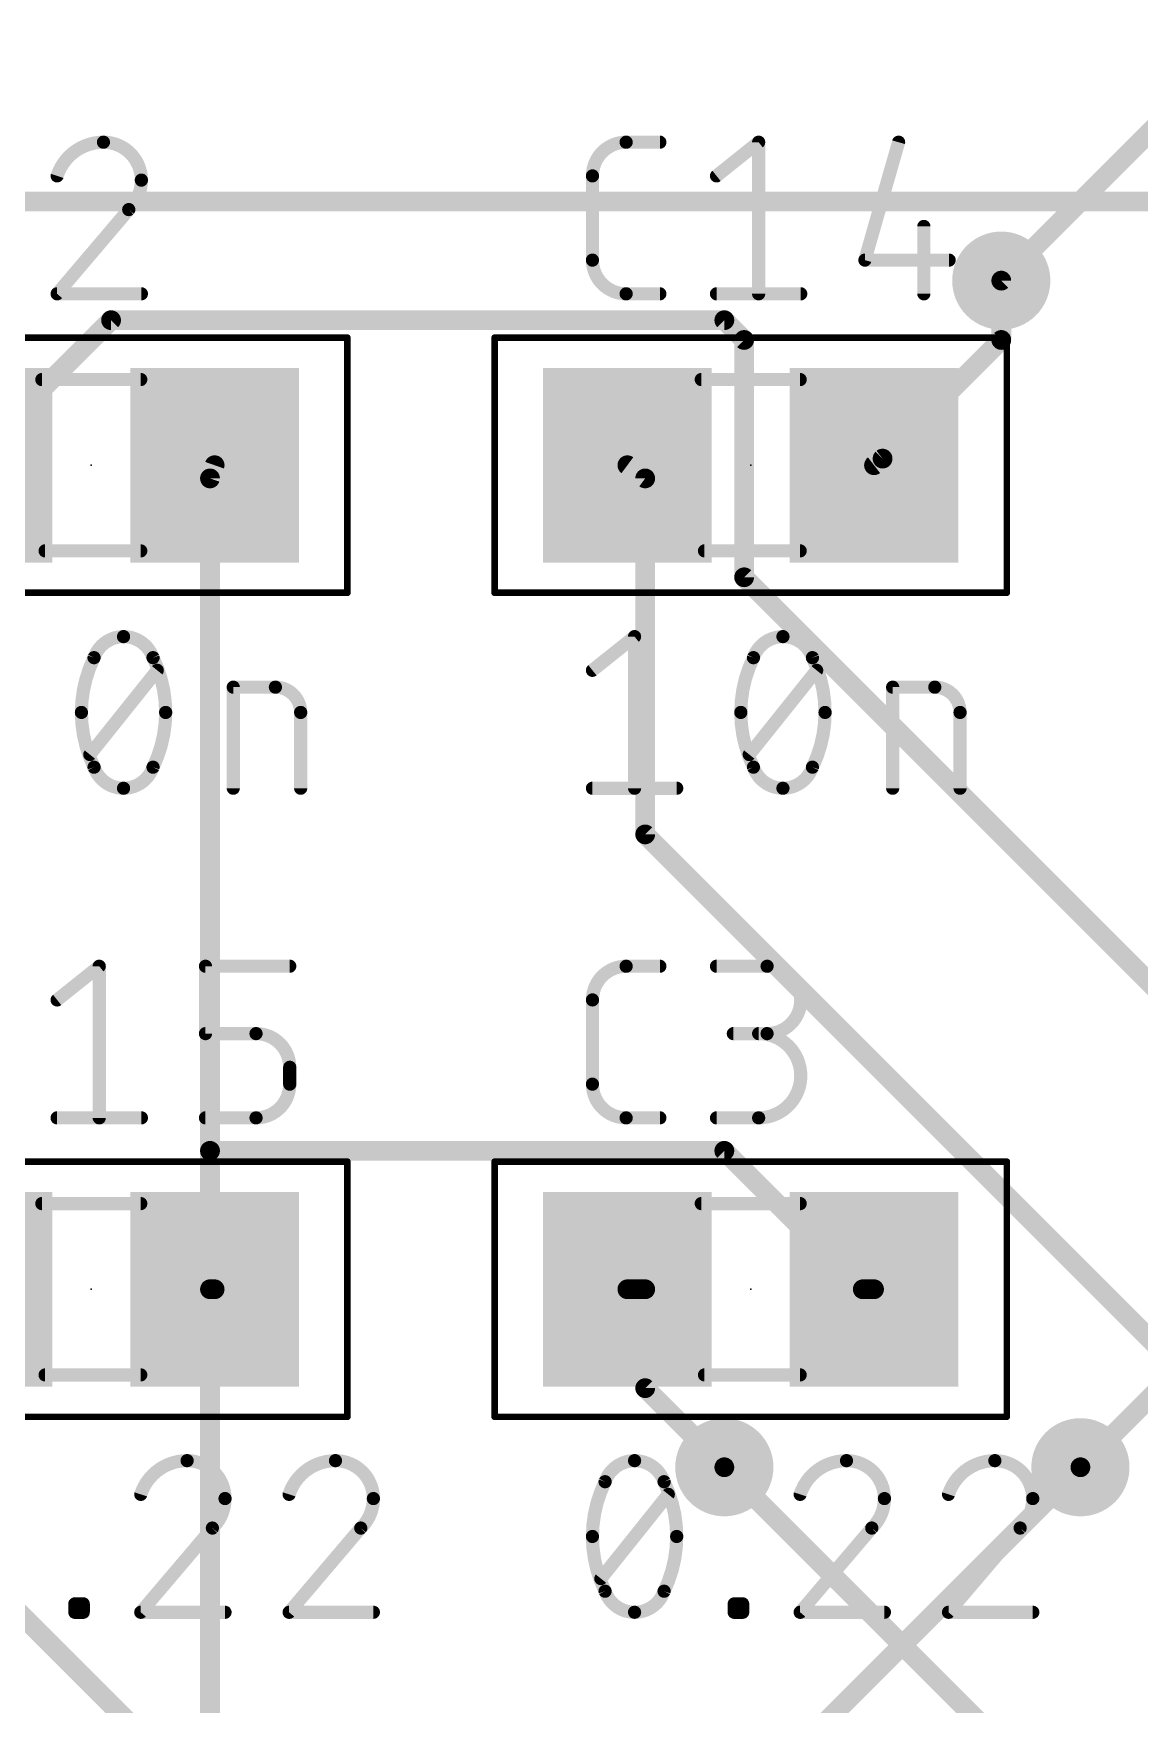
# Model space of a CAD drawing. Extents: x 0 to 100, y 0 to 80.
# Drawn here: x 33.84 to 42.37, y 50.14 to 63.02 of the extents above; entities that cross this region are included whole.
import ezdxf

# ---------------------------------------------------------------- set-up
doc = ezdxf.new("R2010")
doc.units = 0
for name, color, linetype in [('1', 22, 'CONTINUOUS'), ('16', 175, 'CONTINUOUS'), ('18', 82, 'CONTINUOUS'), ('23', 7, 'CONTINUOUS'), ('25', 253, 'CONTINUOUS'), ('27', 253, 'CONTINUOUS'), ('39', 22, 'CONTINUOUS'), ('51', 253, 'CONTINUOUS')]:
    doc.layers.add(name, color=color, linetype=linetype)

# ---------------------------------------------------------------- blocks, each defined once
blk = doc.blocks.new('RECT')
blk.add_solid([(-0.5, -0.5), (0.5, -0.5), (-0.5, 0.5), (0.5, 0.5)])
blk = doc.blocks.new('ROUNDV')
at = {"const_width": 0.5}
blk.add_lwpolyline([(0, -0.25, 1), (0, 0.25, 1), (0, -0.25)], format="xyb", dxfattribs=at)

msp = doc.modelspace()

# ---------------------------------------------------------------- linework, layer by layer
at = {"layer": '1', "const_width": 0.1524}
for points in [[(33.528, 61.722), (43.2816, 61.722)], [(41.3004, 60.6552), (41.3004, 61.1124)], [(33.3756, 59.7408), (34.4424, 60.8076)], [(34.4424, 60.8076), (39.1668, 60.8076)], [(39.1668, 60.8076), (39.3192, 60.6552)], [(39.3192, 60.6552), (39.3192, 58.8264)], [(40.386, 59.7408), (41.3004, 60.6552)], [(35.2044, 59.5884), (35.24, 59.69)], [(38.5572, 59.5884), (38.42, 59.69)], [(40.386, 59.7408), (40.32, 59.69)], [(35.2044, 59.5884), (35.2044, 54.4068)], [(38.5572, 56.8452), (38.5572, 59.5884)], [(39.3192, 58.8264), (42.9768, 55.1688)], [(42.5196, 52.8828), (38.5572, 56.8452)], [(35.2044, 54.4068), (35.2044, 53.34)], [(35.2044, 54.4068), (39.1668, 54.4068)], [(39.1668, 54.4068), (40.2336, 53.34)], [(35.2044, 44.3484), (35.2044, 53.34)], [(35.2044, 53.34), (35.24, 53.34)], [(38.5572, 53.34), (38.42, 53.34)], [(38.5572, 52.578), (38.5572, 53.34)], [(40.2336, 53.34), (40.32, 53.34)], [(39.1668, 51.9684), (38.5572, 52.578)], [(41.91, 51.9684), (37.7952, 47.8536)]]:
    msp.add_lwpolyline(points, dxfattribs=at)
at = {"layer": '1', "const_width": 0.0762}
for points in [[(41.3385, 61.1124, 1), (41.2623, 61.1124)], [(34.4424, 60.8457, 1), (34.4424, 60.7695)], [(34.4693, 60.7807, 1), (34.4155, 60.8345)], [(39.1937, 60.8345, 1), (39.1399, 60.7807)], [(39.1668, 60.7695, 1), (39.1668, 60.8457)], [(39.3573, 60.6552, 1), (39.2811, 60.6552)], [(39.2923, 60.6283, 1), (39.3461, 60.6821)], [(41.2623, 60.6552, 1), (41.3385, 60.6552)], [(41.3273, 60.6283, 1), (41.2735, 60.6821)], [(35.276, 59.6774, 1), (35.204, 59.7026)], [(38.4427, 59.7206, 1), (38.3973, 59.6594)], [(40.2968, 59.7202, 1), (40.3432, 59.6598)], [(40.3591, 59.7677, 1), (40.4129, 59.7139)], [(40.4092, 59.7106, 1), (40.3628, 59.771)], [(35.2425, 59.5884, 1), (35.1663, 59.5884)], [(35.1684, 59.601, 1), (35.2404, 59.5758)], [(38.5953, 59.5884, 1), (38.5191, 59.5884)], [(38.5345, 59.5578, 1), (38.5799, 59.619)], [(39.2811, 58.8264, 1), (39.3573, 58.8264)], [(39.3461, 58.8533, 1), (39.2923, 58.7995)], [(38.5841, 56.8721, 1), (38.5303, 56.8183)], [(38.5191, 56.8452, 1), (38.5953, 56.8452)], [(35.2425, 54.4068, 1), (35.1663, 54.4068)], [(35.2044, 54.4449, 1), (35.2044, 54.3687)], [(39.1937, 54.4337, 1), (39.1399, 54.3799)], [(39.1668, 54.3687, 1), (39.1668, 54.4449)], [(35.1663, 54.4068, 1), (35.2425, 54.4068)], [(35.2425, 53.34, 1), (35.1663, 53.34)], [(35.2044, 53.3781, 1), (35.2044, 53.3019)], [(35.1663, 53.34, 1), (35.2425, 53.34)], [(35.24, 53.3019, 1), (35.24, 53.3781)], [(38.42, 53.3781, 1), (38.42, 53.3019)], [(38.5953, 53.34, 1), (38.5191, 53.34)], [(38.5572, 53.3019, 1), (38.5572, 53.3781)], [(40.2336, 53.3781, 1), (40.2336, 53.3019)], [(40.2067, 53.3131, 1), (40.2605, 53.3669)], [(40.32, 53.3019, 1), (40.32, 53.3781)], [(38.5191, 52.578, 1), (38.5953, 52.578)], [(38.5841, 52.6049, 1), (38.5303, 52.5511)], [(39.1399, 51.9415, 1), (39.1937, 51.9953)], [(41.9369, 51.9415, 1), (41.8831, 51.9953)]]:
    msp.add_lwpolyline(points, format="xyb", dxfattribs=at)
at = {"layer": '16', "const_width": 0.1524}
for points in [[(41.3004, 61.1124), (43.1292, 62.9412)], [(48.3108, 58.3692), (41.91, 51.9684)], [(45.8724, 45.2628), (39.1668, 51.9684)], [(33.2232, 51.3588), (41.4528, 43.1292)]]:
    msp.add_lwpolyline(points, dxfattribs=at)
at = {"layer": '16', "const_width": 0.0762}
for points in [[(41.2735, 61.1393, 1), (41.3273, 61.0855)], [(39.1937, 51.9953, 1), (39.1399, 51.9415)], [(41.8831, 51.9953, 1), (41.9369, 51.9415)]]:
    msp.add_lwpolyline(points, format="xyb", dxfattribs=at)
at = {"layer": '23'}
for p in [(34.29, 59.69), (39.37, 59.69), (34.29, 53.34), (39.37, 53.34)]:
    msp.add_point(p, dxfattribs=at)
at = {"layer": '25'}
for points, const_width in [([(34.3836, 62.1792, 0.3252), (34.0266, 61.9196)], 0.1016), ([(34.6757, 61.8871, 0.4142), (34.3836, 62.1792)], 0.1016), ([(34.3836, 62.2046, 1), (34.3836, 62.1538)], 0.0508), ([(34.3836, 62.1538, 1), (34.3836, 62.2046)], 0.0508), ([(38.4104, 62.1792, 0.4142), (38.1508, 61.9196)], 0.1016), ([(38.4104, 62.2046, 1), (38.4104, 62.1538)], 0.0508), ([(38.4104, 62.1538, 1), (38.4104, 62.2046)], 0.0508), ([(38.6701, 62.1538, 1), (38.6701, 62.2046)], 0.0508), ([(39.4566, 62.1792, 1), (39.4058, 62.1792)], 0.0508), ([(39.447, 62.1594, 1), (39.4153, 62.199)], 0.0508), ([(40.5337, 62.1722, 1), (40.4848, 62.1862)], 0.0508), ([(34.0025, 61.9274, 1), (34.0508, 61.9117)], 0.0508), ([(38.1762, 61.9196, 1), (38.1254, 61.9196)], 0.0508), ([(38.1254, 61.9196, 1), (38.1762, 61.9196)], 0.0508), ([(39.0908, 61.9394, 1), (39.1225, 61.8997)], 0.0508), ([(34.5784, 61.6599, 0.2053), (34.6757, 61.8871)], 0.1016), ([(34.7011, 61.8871, 1), (34.6503, 61.8871)], 0.0508), ([(34.6503, 61.8871, 1), (34.7011, 61.8871)], 0.0508), ([(34.5608, 61.6783, 1), (34.5959, 61.6415)], 0.0508), ([(34.5977, 61.6435, 1), (34.559, 61.6764)], 0.0508), ([(40.7294, 61.5301, 1), (40.6786, 61.5301)], 0.0508), ([(38.1508, 61.2704, 0.4142), (38.4104, 61.0108)], 0.1016), ([(38.1762, 61.2704, 1), (38.1254, 61.2704)], 0.0508), ([(40.2496, 61.2958, 1), (40.2496, 61.245)], 0.0508), ([(40.2252, 61.2774, 1), (40.274, 61.2635)], 0.0508), ([(40.8987, 61.245, 1), (40.8987, 61.2958)], 0.0508), ([(38.1254, 61.2704, 1), (38.1762, 61.2704)], 0.0508), ([(34.0266, 61.0362, 1), (34.0266, 60.9854)], 0.0508), ([(34.0073, 61.0273, 1), (34.046, 60.9943)], 0.0508), ([(34.6757, 60.9854, 1), (34.6757, 61.0362)], 0.0508), ([(38.4104, 61.0362, 1), (38.4104, 60.9854)], 0.0508), ([(38.4104, 60.9854, 1), (38.4104, 61.0362)], 0.0508), ([(38.6701, 60.9854, 1), (38.6701, 61.0362)], 0.0508), ([(39.1066, 61.0362, 1), (39.1066, 60.9854)], 0.0508), ([(39.7557, 60.9854, 1), (39.7557, 61.0362)], 0.0508), ([(39.4058, 61.0108, 1), (39.4566, 61.0108)], 0.0508), ([(40.6786, 61.0108, 1), (40.7294, 61.0108)], 0.0508), ([(34.3766, 55.8292, 1), (34.3258, 55.8292)], 0.0508), ([(34.367, 55.8094, 1), (34.3353, 55.849)], 0.0508), ([(35.195, 55.8292, 1), (35.1442, 55.8292)], 0.0508), ([(35.1696, 55.8546, 1), (35.1696, 55.8038)], 0.0508), ([(35.8187, 55.8038, 1), (35.8187, 55.8546)], 0.0508), ([(38.4104, 55.8292, 0.4142), (38.1508, 55.5696)], 0.1016), ([(38.4104, 55.8546, 1), (38.4104, 55.8038)], 0.0508), ([(38.4104, 55.8038, 1), (38.4104, 55.8546)], 0.0508), ([(38.6701, 55.8038, 1), (38.6701, 55.8546)], 0.0508), ([(39.1066, 55.8546, 1), (39.1066, 55.8038)], 0.0508), ([(39.4961, 55.3099, 1), (39.4961, 55.8292)], 0.1016), ([(39.4961, 55.8546, 1), (39.4961, 55.8038)], 0.0508), ([(39.4961, 55.8038, 1), (39.4961, 55.8546)], 0.0508), ([(34.0108, 55.5894, 1), (34.0425, 55.5497)], 0.0508), ([(38.1762, 55.5696, 1), (38.1254, 55.5696)], 0.0508), ([(38.1254, 55.5696, 1), (38.1762, 55.5696)], 0.0508), ([(35.1696, 55.3353, 1), (35.1696, 55.2845)], 0.0508), ([(35.1442, 55.3099, 1), (35.195, 55.3099)], 0.0508), ([(35.8187, 55.0503, 0.4142), (35.5591, 55.3099)], 0.1016), ([(35.5591, 55.3353, 1), (35.5591, 55.2845)], 0.0508), ([(35.5591, 55.2845, 1), (35.5591, 55.3353)], 0.0508), ([(39.2364, 55.3353, 1), (39.2364, 55.2845)], 0.0508), ([(39.4312, 54.6608, 1), (39.4312, 55.3099)], 0.1016), ([(39.4312, 55.3353, 1), (39.4312, 55.2845)], 0.0508), ([(39.4961, 55.3353, 1), (39.4961, 55.2845)], 0.0508), ([(39.4961, 55.2845, 1), (39.4961, 55.3353)], 0.0508), ([(35.8441, 55.0503, 1), (35.7933, 55.0503)], 0.0508), ([(35.7933, 55.0503, 1), (35.8441, 55.0503)], 0.0508), ([(35.5591, 54.6608, 0.4142), (35.8187, 54.9204)], 0.1016), ([(35.8441, 54.9204, 1), (35.7933, 54.9204)], 0.0508), ([(35.7933, 54.9204, 1), (35.8441, 54.9204)], 0.0508), ([(38.1508, 54.9204, 0.4142), (38.4104, 54.6608)], 0.1016), ([(38.1762, 54.9204, 1), (38.1254, 54.9204)], 0.0508), ([(38.1254, 54.9204, 1), (38.1762, 54.9204)], 0.0508), ([(34.0266, 54.6862, 1), (34.0266, 54.6354)], 0.0508), ([(34.3258, 54.6608, 1), (34.3766, 54.6608)], 0.0508), ([(34.6757, 54.6354, 1), (34.6757, 54.6862)], 0.0508), ([(35.1696, 54.6862, 1), (35.1696, 54.6354)], 0.0508), ([(35.5591, 54.6862, 1), (35.5591, 54.6354)], 0.0508), ([(35.5591, 54.6354, 1), (35.5591, 54.6862)], 0.0508), ([(38.4104, 54.6862, 1), (38.4104, 54.6354)], 0.0508), ([(38.4104, 54.6354, 1), (38.4104, 54.6862)], 0.0508), ([(38.6701, 54.6354, 1), (38.6701, 54.6862)], 0.0508), ([(39.1066, 54.6862, 1), (39.1066, 54.6354)], 0.0508), ([(39.4312, 54.6862, 1), (39.4312, 54.6354)], 0.0508), ([(39.4312, 54.6354, 1), (39.4312, 54.6862)], 0.0508)]:
    msp.add_lwpolyline(points, format="xyb", dxfattribs=dict(at, const_width=const_width))
at = {"layer": '25', "const_width": 0.1016}
for points in [[(38.4104, 62.1792), (38.6701, 62.1792)], [(39.1066, 61.9196), (39.4312, 62.1792)], [(39.4312, 62.1792), (39.4312, 61.0108)], [(40.5093, 62.1792), (40.2496, 61.2704)], [(38.1508, 61.2704), (38.1508, 61.9196)], [(34.5784, 61.6599), (34.0266, 61.0108)], [(40.704, 61.5301), (40.704, 61.0108)], [(40.2496, 61.2704), (40.8987, 61.2704)], [(34.0266, 61.0108), (34.6757, 61.0108)], [(38.6701, 61.0108), (38.4104, 61.0108)], [(39.1066, 61.0108), (39.7557, 61.0108)], [(34.0266, 55.5696), (34.3512, 55.8292)], [(34.3512, 55.8292), (34.3512, 54.6608)], [(35.1696, 55.3099), (35.1696, 55.8292)], [(35.1696, 55.8292), (35.8187, 55.8292)], [(38.4104, 55.8292), (38.6701, 55.8292)], [(39.1066, 55.8292), (39.4961, 55.8292)], [(38.1508, 54.9204), (38.1508, 55.5696)], [(35.5591, 55.3099), (35.1696, 55.3099)], [(39.4961, 55.3099), (39.2364, 55.3099)], [(35.8187, 54.9204), (35.8187, 55.0503)], [(34.0266, 54.6608), (34.6757, 54.6608)], [(35.1696, 54.6608), (35.5591, 54.6608)], [(38.6701, 54.6608), (38.4104, 54.6608)], [(39.1066, 54.6608), (39.4312, 54.6608)]]:
    msp.add_lwpolyline(points, dxfattribs=at)
at = {"layer": '27'}
for points, const_width in [([(34.5384, 58.3692, 0.3205), (34.3112, 58.2069)], 0.1016), ([(34.5383, 58.3946, 1), (34.5384, 58.3438)], 0.0508), ([(34.7655, 58.2069, 0.3205), (34.5384, 58.3692)], 0.1016), ([(34.5383, 58.3438, 1), (34.5384, 58.3946)], 0.0508), ([(38.5008, 58.3692, 1), (38.45, 58.3692)], 0.0508), ([(38.4912, 58.3494, 1), (38.4595, 58.389)], 0.0508), ([(39.6183, 58.3692, 0.3205), (39.3912, 58.2069)], 0.1016), ([(39.8455, 58.2069, 0.3205), (39.6183, 58.3692)], 0.1016), ([(39.6183, 58.3946, 1), (39.6184, 58.3438)], 0.0508), ([(39.6183, 58.3438, 1), (39.6184, 58.3946)], 0.0508), ([(34.3112, 58.2069, 0.1139), (34.2138, 57.785)], 0.1016), ([(34.2871, 58.2152, 1), (34.3352, 58.1987)], 0.0508), ([(34.334, 58.1958, 1), (34.2883, 58.2181)], 0.0508), ([(34.7884, 58.2181, 1), (34.7427, 58.1958)], 0.0508), ([(34.8629, 57.785, 0.1139), (34.7655, 58.2069)], 0.1016), ([(34.7415, 58.1987, 1), (34.7896, 58.2152)], 0.0508), ([(39.3912, 58.2069, 0.1139), (39.2938, 57.785)], 0.1016), ([(39.3671, 58.2152, 1), (39.4152, 58.1987)], 0.0508), ([(39.414, 58.1958, 1), (39.3683, 58.2181)], 0.0508), ([(39.8684, 58.2181, 1), (39.8227, 58.1958)], 0.0508), ([(39.9429, 57.785, 0.1139), (39.8455, 58.2069)], 0.1016), ([(39.8215, 58.1987, 1), (39.8696, 58.2152)], 0.0508), ([(34.8178, 58.0937, 1), (34.7782, 58.1254)], 0.0508), ([(38.1349, 58.1294, 1), (38.1667, 58.0897)], 0.0508), ([(39.8978, 58.0937, 1), (39.8582, 58.1254)], 0.0508), ([(35.409, 57.9797, 1), (35.3582, 57.9797)], 0.0508), ([(35.3836, 58.0051, 1), (35.3836, 57.9543)], 0.0508), ([(35.9029, 57.785, 0.4142), (35.7082, 57.9797)], 0.1016), ([(35.7082, 58.0051, 1), (35.7082, 57.9543)], 0.0508), ([(35.7082, 57.9543, 1), (35.7082, 58.0051)], 0.0508), ([(40.489, 57.9797, 1), (40.4382, 57.9797)], 0.0508), ([(40.4636, 58.0051, 1), (40.4636, 57.9543)], 0.0508), ([(40.9829, 57.785, 0.4142), (40.7882, 57.9797)], 0.1016), ([(40.7882, 58.0051, 1), (40.7882, 57.9543)], 0.0508), ([(40.7882, 57.9543, 1), (40.7882, 58.0051)], 0.0508), ([(34.2138, 57.785, 0.1139), (34.3112, 57.3631)], 0.1016), ([(34.2392, 57.785, 1), (34.1884, 57.785)], 0.0508), ([(34.7655, 57.3631, 0.1139), (34.8629, 57.785)], 0.1016), ([(34.8883, 57.785, 1), (34.8375, 57.785)], 0.0508), ([(35.9283, 57.785, 1), (35.8775, 57.785)], 0.0508), ([(39.2938, 57.785, 0.1139), (39.3912, 57.3631)], 0.1016), ([(39.3192, 57.785, 1), (39.2684, 57.785)], 0.0508), ([(39.8455, 57.3631, 0.1139), (39.9429, 57.785)], 0.1016), ([(39.9683, 57.785, 1), (39.9175, 57.785)], 0.0508), ([(41.0083, 57.785, 1), (40.9575, 57.785)], 0.0508), ([(34.1884, 57.785, 1), (34.2392, 57.785)], 0.0508), ([(34.8375, 57.785, 1), (34.8883, 57.785)], 0.0508), ([(35.8775, 57.785, 1), (35.9283, 57.785)], 0.0508), ([(39.2684, 57.785, 1), (39.3192, 57.785)], 0.0508), ([(39.9175, 57.785, 1), (39.9683, 57.785)], 0.0508), ([(40.9575, 57.785, 1), (41.0083, 57.785)], 0.0508), ([(34.2589, 57.4763, 1), (34.2985, 57.4446)], 0.0508), ([(39.3389, 57.4763, 1), (39.3785, 57.4446)], 0.0508), ([(34.3352, 57.3713, 1), (34.2871, 57.3548)], 0.0508), ([(34.3112, 57.3631, 0.3205), (34.5384, 57.2008)], 0.1016), ([(34.2883, 57.3519, 1), (34.334, 57.3742)], 0.0508), ([(34.5384, 57.2008, 0.3205), (34.7655, 57.3631)], 0.1016), ([(34.7427, 57.3742, 1), (34.7884, 57.3519)], 0.0508), ([(34.7896, 57.3548, 1), (34.7415, 57.3713)], 0.0508), ([(39.4152, 57.3713, 1), (39.3671, 57.3548)], 0.0508), ([(39.3912, 57.3631, 0.3205), (39.6183, 57.2008)], 0.1016), ([(39.3683, 57.3519, 1), (39.414, 57.3742)], 0.0508), ([(39.6183, 57.2008, 0.3205), (39.8455, 57.3631)], 0.1016), ([(39.8227, 57.3742, 1), (39.8684, 57.3519)], 0.0508), ([(39.8696, 57.3548, 1), (39.8215, 57.3713)], 0.0508), ([(34.5383, 57.2262, 1), (34.5384, 57.1754)], 0.0508), ([(34.5383, 57.1754, 1), (34.5384, 57.2262)], 0.0508), ([(35.3582, 57.2008, 1), (35.409, 57.2008)], 0.0508), ([(35.8775, 57.2008, 1), (35.9283, 57.2008)], 0.0508), ([(38.1508, 57.2262, 1), (38.1508, 57.1754)], 0.0508), ([(38.45, 57.2008, 1), (38.5008, 57.2008)], 0.0508), ([(38.7999, 57.1754, 1), (38.7999, 57.2262)], 0.0508), ([(39.6183, 57.2262, 1), (39.6184, 57.1754)], 0.0508), ([(39.6183, 57.1754, 1), (39.6184, 57.2262)], 0.0508), ([(40.4382, 57.2008, 1), (40.489, 57.2008)], 0.0508), ([(40.9575, 57.2008, 1), (41.0083, 57.2008)], 0.0508), ([(35.028, 52.0192, 0.3252), (34.671, 51.7596)], 0.1016), ([(35.3201, 51.7271, 0.4142), (35.028, 52.0192)], 0.1016), ([(35.028, 52.0446, 1), (35.028, 51.9938)], 0.0508), ([(35.028, 51.9938, 1), (35.028, 52.0446)], 0.0508), ([(36.171, 52.0192, 0.3252), (35.814, 51.7596)], 0.1016), ([(36.4631, 51.7271, 0.4142), (36.171, 52.0192)], 0.1016), ([(36.171, 52.0446, 1), (36.171, 51.9938)], 0.0508), ([(36.171, 51.9938, 1), (36.171, 52.0446)], 0.0508), ([(38.4754, 52.0192, 0.3205), (38.2482, 51.8569)], 0.1016), ([(38.7025, 51.8569, 0.3205), (38.4754, 52.0192)], 0.1016), ([(38.4754, 52.0446, 1), (38.4754, 51.9938)], 0.0508), ([(38.4754, 51.9938, 1), (38.4754, 52.0446)], 0.0508), ([(40.108, 52.0192, 0.3252), (39.751, 51.7596)], 0.1016), ([(40.4001, 51.7271, 0.4142), (40.108, 52.0192)], 0.1016), ([(40.108, 52.0446, 1), (40.108, 51.9938)], 0.0508), ([(40.108, 51.9938, 1), (40.108, 52.0446)], 0.0508), ([(41.251, 52.0192, 0.3252), (40.894, 51.7596)], 0.1016), ([(41.5431, 51.7271, 0.4142), (41.251, 52.0192)], 0.1016), ([(41.251, 52.0446, 1), (41.251, 51.9938)], 0.0508), ([(41.251, 51.9938, 1), (41.251, 52.0446)], 0.0508), ([(38.2482, 51.8569, 0.1139), (38.1508, 51.435)], 0.1016), ([(38.271, 51.8458, 1), (38.2253, 51.8681)], 0.0508), ([(38.7254, 51.8681, 1), (38.6797, 51.8458)], 0.0508), ([(38.7999, 51.435, 0.1139), (38.7025, 51.8569)], 0.1016), ([(34.6468, 51.7674, 1), (34.6952, 51.7517)], 0.0508), ([(35.2227, 51.4999, 0.2053), (35.3201, 51.7271)], 0.1016), ([(35.3455, 51.7271, 1), (35.2947, 51.7271)], 0.0508), ([(35.7898, 51.7674, 1), (35.8382, 51.7517)], 0.0508), ([(36.3657, 51.4999, 0.2053), (36.4631, 51.7271)], 0.1016), ([(36.4885, 51.7271, 1), (36.4377, 51.7271)], 0.0508), ([(38.2241, 51.8652, 1), (38.2722, 51.8487)], 0.0508), ([(38.6785, 51.8487, 1), (38.7266, 51.8652)], 0.0508), ([(38.7548, 51.7437, 1), (38.7152, 51.7754)], 0.0508), ([(39.7268, 51.7674, 1), (39.7752, 51.7517)], 0.0508), ([(40.3027, 51.4999, 0.2053), (40.4001, 51.7271)], 0.1016), ([(40.4255, 51.7271, 1), (40.3747, 51.7271)], 0.0508), ([(40.8698, 51.7674, 1), (40.9182, 51.7517)], 0.0508), ([(41.4457, 51.4999, 0.2053), (41.5431, 51.7271)], 0.1016), ([(41.5685, 51.7271, 1), (41.5177, 51.7271)], 0.0508), ([(35.2947, 51.7271, 1), (35.3455, 51.7271)], 0.0508), ([(36.4377, 51.7271, 1), (36.4885, 51.7271)], 0.0508), ([(40.3747, 51.7271, 1), (40.4255, 51.7271)], 0.0508), ([(41.5177, 51.7271, 1), (41.5685, 51.7271)], 0.0508), ([(35.2052, 51.5183, 1), (35.2403, 51.4815)], 0.0508), ([(35.2421, 51.4835, 1), (35.2034, 51.5164)], 0.0508), ([(36.3482, 51.5183, 1), (36.3833, 51.4815)], 0.0508), ([(36.3851, 51.4835, 1), (36.3464, 51.5164)], 0.0508), ([(40.2852, 51.5183, 1), (40.3203, 51.4815)], 0.0508), ([(40.3221, 51.4835, 1), (40.2834, 51.5164)], 0.0508), ([(41.4282, 51.5183, 1), (41.4633, 51.4815)], 0.0508), ([(41.4651, 51.4835, 1), (41.4264, 51.5164)], 0.0508), ([(38.1508, 51.435, 0.1139), (38.2482, 51.0131)], 0.1016), ([(38.1762, 51.435, 1), (38.1254, 51.435)], 0.0508), ([(38.1254, 51.435, 1), (38.1762, 51.435)], 0.0508), ([(38.7025, 51.0131, 0.1139), (38.7999, 51.435)], 0.1016), ([(38.8253, 51.435, 1), (38.7745, 51.435)], 0.0508), ([(38.7745, 51.435, 1), (38.8253, 51.435)], 0.0508), ([(38.1959, 51.1263, 1), (38.2355, 51.0946)], 0.0508), ([(38.2722, 51.0213, 1), (38.2241, 51.0048)], 0.0508), ([(38.2482, 51.0131, 0.3205), (38.4754, 50.8508)], 0.1016), ([(38.2253, 51.0019, 1), (38.271, 51.0242)], 0.0508), ([(38.4754, 50.8508, 0.3205), (38.7025, 51.0131)], 0.1016), ([(38.6797, 51.0242, 1), (38.7254, 51.0019)], 0.0508), ([(38.7266, 51.0048, 1), (38.6785, 51.0213)], 0.0508), ([(34.1884, 50.9157, 1), (34.1376, 50.9157)], 0.0508), ([(34.163, 50.9411, 1), (34.163, 50.8903)], 0.0508), ([(34.163, 50.8762, 1), (34.163, 50.8254)], 0.0508), ([(34.1376, 50.8508, 1), (34.1884, 50.8508)], 0.0508), ([(34.2533, 50.9157, 1), (34.2025, 50.9157)], 0.0508), ([(34.2025, 50.8508, 1), (34.2533, 50.8508)], 0.0508), ([(34.2279, 50.8903, 1), (34.2279, 50.9411)], 0.0508), ([(34.2279, 50.8254, 1), (34.2279, 50.8762)], 0.0508), ([(34.6516, 50.8673, 1), (34.6903, 50.8343)], 0.0508), ([(34.671, 50.8762, 1), (34.671, 50.8254)], 0.0508), ([(35.3201, 50.8254, 1), (35.3201, 50.8762)], 0.0508), ([(35.7946, 50.8673, 1), (35.8333, 50.8343)], 0.0508), ([(35.814, 50.8762, 1), (35.814, 50.8254)], 0.0508), ([(36.4631, 50.8254, 1), (36.4631, 50.8762)], 0.0508), ([(38.4754, 50.8762, 1), (38.4754, 50.8254)], 0.0508), ([(38.4754, 50.8254, 1), (38.4754, 50.8762)], 0.0508), ([(39.2684, 50.9157, 1), (39.2176, 50.9157)], 0.0508), ([(39.243, 50.9411, 1), (39.243, 50.8903)], 0.0508), ([(39.243, 50.8762, 1), (39.243, 50.8254)], 0.0508), ([(39.2176, 50.8508, 1), (39.2684, 50.8508)], 0.0508), ([(39.3333, 50.9157, 1), (39.2825, 50.9157)], 0.0508), ([(39.2825, 50.8508, 1), (39.3333, 50.8508)], 0.0508), ([(39.3079, 50.8903, 1), (39.3079, 50.9411)], 0.0508), ([(39.3079, 50.8254, 1), (39.3079, 50.8762)], 0.0508), ([(39.7316, 50.8673, 1), (39.7703, 50.8343)], 0.0508), ([(39.751, 50.8762, 1), (39.751, 50.8254)], 0.0508), ([(40.4001, 50.8254, 1), (40.4001, 50.8762)], 0.0508), ([(40.8746, 50.8673, 1), (40.9133, 50.8343)], 0.0508), ([(40.894, 50.8762, 1), (40.894, 50.8254)], 0.0508), ([(41.5431, 50.8254, 1), (41.5431, 50.8762)], 0.0508)]:
    msp.add_lwpolyline(points, format="xyb", dxfattribs=dict(at, const_width=const_width))
at = {"layer": '27', "const_width": 0.1016}
for points in [[(38.1508, 58.1096), (38.4754, 58.3692)], [(38.4754, 58.3692), (38.4754, 57.2008)], [(34.2787, 57.4604), (34.798, 58.1096)], [(39.3587, 57.4604), (39.878, 58.1096)], [(35.3836, 57.2008), (35.3836, 57.9797)], [(35.3836, 57.9797), (35.7082, 57.9797)], [(40.4636, 57.2008), (40.4636, 57.9797)], [(40.4636, 57.9797), (40.7882, 57.9797)], [(35.9029, 57.785), (35.9029, 57.2008)], [(40.9829, 57.785), (40.9829, 57.2008)], [(38.1508, 57.2008), (38.7999, 57.2008)], [(38.2157, 51.1104), (38.735, 51.7596)], [(35.2227, 51.4999), (34.671, 50.8508)], [(36.3657, 51.4999), (35.814, 50.8508)], [(40.3027, 51.4999), (39.751, 50.8508)], [(41.4457, 51.4999), (40.894, 50.8508)], [(34.163, 50.8508), (34.163, 50.9157)], [(34.163, 50.9157), (34.2279, 50.9157)], [(34.2279, 50.8508), (34.163, 50.8508)], [(34.2279, 50.9157), (34.2279, 50.8508)], [(34.671, 50.8508), (35.3201, 50.8508)], [(35.814, 50.8508), (36.4631, 50.8508)], [(39.243, 50.8508), (39.243, 50.9157)], [(39.243, 50.9157), (39.3079, 50.9157)], [(39.3079, 50.8508), (39.243, 50.8508)], [(39.3079, 50.9157), (39.3079, 50.8508)], [(39.751, 50.8508), (40.4001, 50.8508)], [(40.894, 50.8508), (41.5431, 50.8508)]]:
    msp.add_lwpolyline(points, dxfattribs=at)
at = {"layer": '39', "const_width": 0.0508}
for points in [[(32.317, 60.673), (36.263, 60.673)], [(36.263, 60.673), (36.263, 58.707)], [(37.397, 60.673), (41.343, 60.673)], [(37.397, 58.707), (37.397, 60.673)], [(41.343, 60.673), (41.343, 58.707)], [(36.263, 58.707), (32.317, 58.707)], [(41.343, 58.707), (37.397, 58.707)], [(32.317, 54.323), (36.263, 54.323)], [(36.263, 54.323), (36.263, 52.357)], [(37.397, 54.323), (41.343, 54.323)], [(37.397, 52.357), (37.397, 54.323)], [(41.343, 54.323), (41.343, 52.357)], [(36.263, 52.357), (32.317, 52.357)], [(41.343, 52.357), (37.397, 52.357)]]:
    msp.add_lwpolyline(points, dxfattribs=at)
at = {"layer": '39', "const_width": 0.0254}
for points in [[(36.2757, 60.673, 1), (36.2503, 60.673)], [(36.263, 60.6603, 1), (36.263, 60.6857)], [(37.397, 60.6857, 1), (37.397, 60.6603)], [(37.4097, 60.673, 1), (37.3843, 60.673)], [(41.3557, 60.673, 1), (41.3303, 60.673)], [(41.343, 60.6603, 1), (41.343, 60.6857)], [(36.263, 58.6943, 1), (36.263, 58.7197)], [(37.397, 58.7197, 1), (37.397, 58.6943)], [(41.343, 58.6943, 1), (41.343, 58.7197)], [(36.2503, 58.707, 1), (36.2757, 58.707)], [(37.3843, 58.707, 1), (37.4097, 58.707)], [(41.3303, 58.707, 1), (41.3557, 58.707)], [(36.2757, 54.323, 1), (36.2503, 54.323)], [(36.263, 54.3103, 1), (36.263, 54.3357)], [(37.397, 54.3357, 1), (37.397, 54.3103)], [(37.4097, 54.323, 1), (37.3843, 54.323)], [(41.3557, 54.323, 1), (41.3303, 54.323)], [(41.343, 54.3103, 1), (41.343, 54.3357)], [(36.2503, 52.357, 1), (36.2757, 52.357)], [(36.263, 52.3443, 1), (36.263, 52.3697)], [(37.397, 52.3697, 1), (37.397, 52.3443)], [(37.3843, 52.357, 1), (37.4097, 52.357)], [(41.3303, 52.357, 1), (41.3557, 52.357)], [(41.343, 52.3443, 1), (41.343, 52.3697)]]:
    msp.add_lwpolyline(points, format="xyb", dxfattribs=at)
at = {"layer": '51', "const_width": 0.1016}
for points in [[(33.909, 60.35), (34.671, 60.35)], [(38.989, 60.35), (39.751, 60.35)], [(33.934, 59.03), (34.671, 59.03)], [(39.014, 59.03), (39.751, 59.03)], [(33.909, 54), (34.671, 54)], [(38.989, 54), (39.751, 54)], [(33.934, 52.68), (34.671, 52.68)], [(39.014, 52.68), (39.751, 52.68)]]:
    msp.add_lwpolyline(points, dxfattribs=at)
at = {"layer": '51', "const_width": 0.0508}
for points in [[(33.909, 60.3754, 1), (33.909, 60.3246)], [(34.671, 60.3246, 1), (34.671, 60.3754)], [(38.989, 60.3754, 1), (38.989, 60.3246)], [(39.751, 60.3246, 1), (39.751, 60.3754)], [(33.934, 59.0554, 1), (33.934, 59.0046)], [(34.671, 59.0046, 1), (34.671, 59.0554)], [(39.014, 59.0554, 1), (39.014, 59.0046)], [(39.751, 59.0046, 1), (39.751, 59.0554)], [(33.909, 54.0254, 1), (33.909, 53.9746)], [(34.671, 53.9746, 1), (34.671, 54.0254)], [(38.989, 54.0254, 1), (38.989, 53.9746)], [(39.751, 53.9746, 1), (39.751, 54.0254)], [(33.934, 52.7054, 1), (33.934, 52.6546)], [(34.671, 52.6546, 1), (34.671, 52.7054)], [(39.014, 52.7054, 1), (39.014, 52.6546)], [(39.751, 52.6546, 1), (39.751, 52.7054)]]:
    msp.add_lwpolyline(points, format="xyb", dxfattribs=at)

# ---------------------------------------------------------------- block references
at = {"layer": '1', "xscale": 1.3, "yscale": 1.5}
for p in [(33.34, 59.69), (35.24, 59.69), (38.42, 59.69), (40.32, 59.69), (33.34, 53.34), (35.24, 53.34), (38.42, 53.34), (40.32, 53.34)]:
    msp.add_blockref('RECT', p, dxfattribs=at)
at = {"layer": '18', "xscale": 0.7564, "yscale": 0.7564}
for p in [(41.3004, 61.1124), (41.3004, 61.1124), (39.1668, 51.9684), (39.1668, 51.9684), (41.91, 51.9684), (41.91, 51.9684)]:
    msp.add_blockref('ROUNDV', p, dxfattribs=at)
at = {"layer": '51', "xscale": 0.7501, "yscale": 1.4501}
for p in [(33.5729, 59.6912), (35.0207, 59.6912), (38.6529, 59.6912), (40.1007, 59.6912), (33.5729, 53.3412), (35.0207, 53.3412), (38.6529, 53.3412), (40.1007, 53.3412)]:
    msp.add_blockref('RECT', p, dxfattribs=at)

doc.saveas('drawing.dxf')
